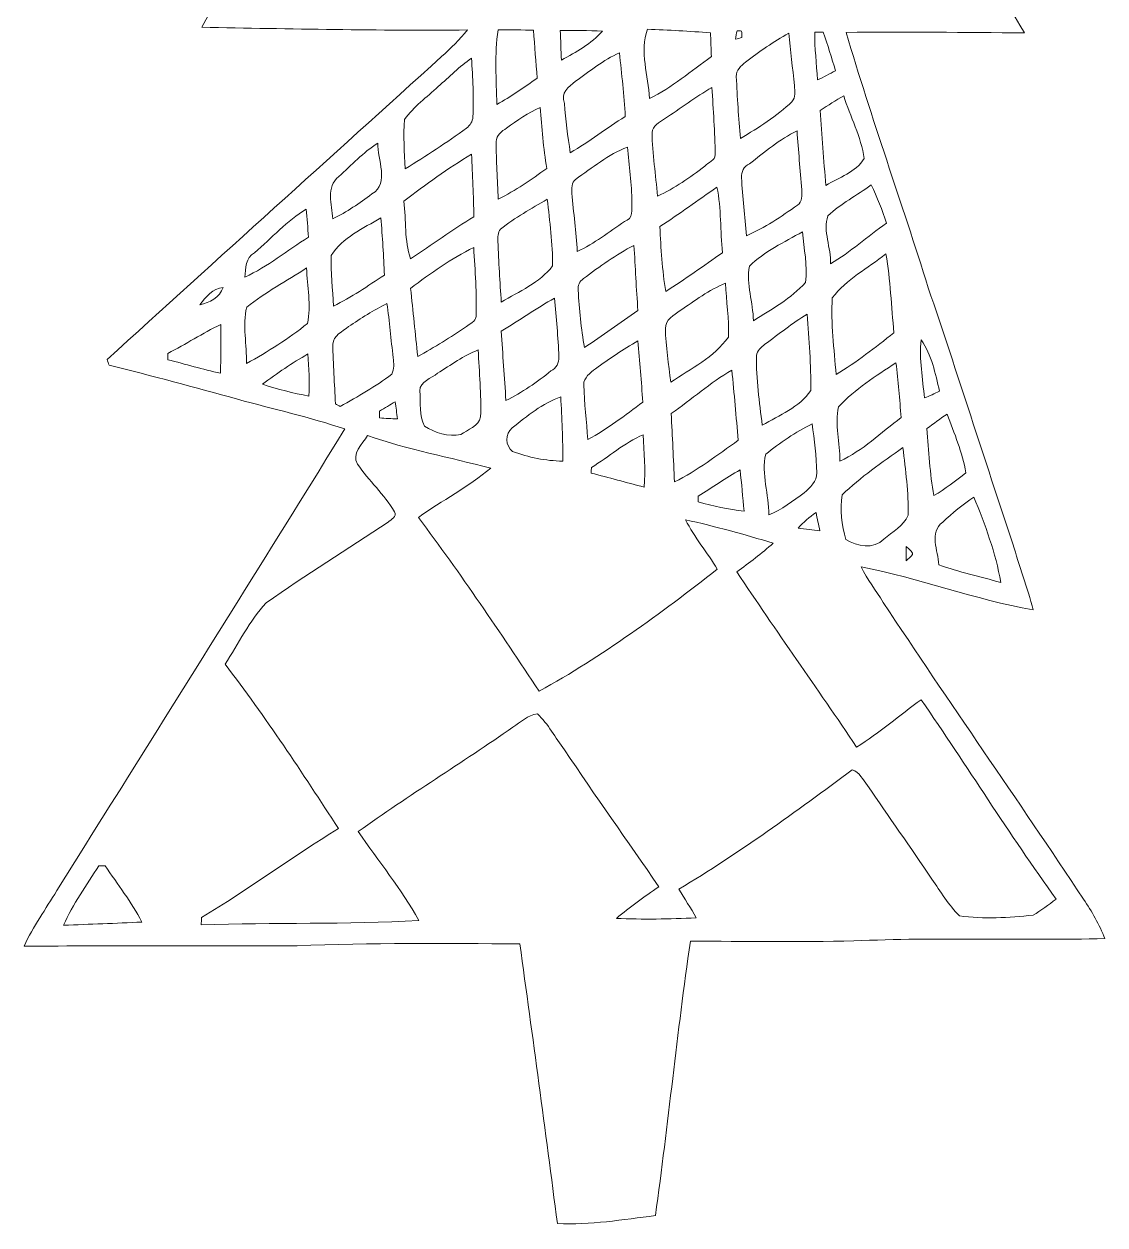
# Model space of a CAD drawing. Header units: centimetres. Extents: x -8.6 to 8.6, y -16.1 to 16.
# Drawn here: x -8.56 to 8.56, y -16.07 to 2.95 of the extents above; entities that cross this region are included whole.
import ezdxf

# ---------------------------------------------------------------- set-up
doc = ezdxf.new("R2010")
doc.units = ezdxf.units.CM
doc.header["$MEASUREMENT"] = 0
doc.layers.add('Layer 1', color=7, linetype='Continuous')

msp = doc.modelspace()

# ---------------------------------------------------------------- linework, layer by layer
at = {"layer": 'Layer 1', "color": 250, "lineweight": 9}
for points, knots in [([(0.24412, 16.04914), (0.34114, 15.98528), (0.45085, 15.91579), (0.48295, 15.79584), (0.48295, 15.79584), (0.59972, 15.40779), (0.73131, 15.02326), (0.90911, 14.65813), (0.90911, 14.65813), (1.45803, 14.64896), (1.99108, 14.81794), (2.53753, 14.825), (2.53753, 14.825), (2.5139, 14.77243), (2.46698, 14.66766), (2.44334, 14.61509), (2.44334, 14.61509), (2.06904, 14.36145), (1.62137, 14.18647), (1.35184, 13.80582), (1.35184, 13.80582), (1.34338, 13.64742), (1.42522, 13.50914), (1.48061, 13.36697), (1.48061, 13.36697), (1.62525, 13.05017), (1.74166, 12.72103), (1.83656, 12.38589), (1.83656, 12.38589), (1.78329, 12.34038), (1.73002, 12.29452), (1.67711, 12.24901), (1.67711, 12.24901), (1.42981, 12.47338), (1.24566, 12.78347), (0.93486, 12.92811), (0.93486, 12.92811), (0.96167, 12.86179), (0.98884, 12.79476), (1.02588, 12.73302), (1.02588, 12.73302), (2.28741, 10.72818), (3.56059, 8.73076), (4.83164, 6.73192), (4.83164, 6.73192), (5.65044, 5.42381), (6.49817, 4.13266), (7.28416, 2.80445), (7.28416, 2.80445), (6.34259, 2.8122), (5.40103, 2.82385), (4.45946, 2.8115), (4.45946, 2.8115), (4.86198, 1.45436), (5.33753, 0.1198), (5.76121, -1.23064), (5.76121, -1.23064), (6.22159, -2.57789), (6.64598, -3.93679), (7.10177, -5.28546), (7.10177, -5.28546), (7.20125, -5.63542), (7.33531, -5.97585), (7.42068, -6.33039), (7.42068, -6.33039), (6.49923, -6.16388), (5.61693, -5.83192), (4.70006, -5.64635), (4.70006, -5.64635), (4.79213, -5.8485), (4.93219, -6.02277), (5.04896, -6.21115), (5.04896, -6.21115), (6.08859, -7.78771), (7.17444, -9.33323), (8.21796, -10.90733), (8.21796, -10.90733), (8.35484, -11.10312), (8.46737, -11.31408), (8.5598, -11.53457), (8.5598, -11.53457), (7.23477, -11.5642), (5.90832, -11.51023), (4.58399, -11.5702), (4.58399, -11.5702), (3.72075, -11.58854), (2.85715, -11.57373), (1.99355, -11.5769), (1.99355, -11.5769), (1.78364, -13.02047), (1.64148, -14.47356), (1.43969, -15.91817), (1.43969, -15.91817), (0.92498, -15.98521), (0.40781, -16.06741), (-0.11289, -16.04554), (-0.11289, -16.04554), (-0.30198, -14.5674), (-0.50412, -13.09102), (-0.70802, -11.615), (-0.70802, -11.615), (-1.88419, -11.61359), (-3.06035, -11.59807), (-4.2358, -11.64605), (-4.2358, -11.64605), (-5.6769, -11.64993), (-7.1187, -11.64852), (-8.5598, -11.65204), (-8.5598, -11.65204), (-8.41304, -11.34442), (-8.21655, -11.06361), (-8.0391, -10.77363), (-8.0391, -10.77363), (-6.51827, -8.33839), (-4.98404, -5.91129), (-3.47909, -3.46619), (-3.47909, -3.46619), (-4.03578, -3.27639), (-4.61222, -3.15469), (-5.17701, -2.99311), (-5.17701, -2.99311), (-5.85435, -2.8079), (-6.53239, -2.62446), (-7.2136, -2.45442), (-7.2136, -2.45442), (-7.22136, -2.4329), (-7.23688, -2.38986), (-7.24464, -2.36834), (-7.24464, -2.36834), (-5.48393, -0.7625), (-3.71122, 0.82959), (-1.94592, 2.43015), (-1.94592, 2.43015), (-1.80022, 2.56138), (-1.66229, 2.70143), (-1.53564, 2.85101), (-1.53564, 2.85101), (-2.93864, 2.83761), (-4.34093, 2.86865), (-5.74357, 2.89264), (-5.74357, 2.89264), (-5.39926, 3.53964), (-4.97064, 4.13901), (-4.60269, 4.7733), (-4.60269, 4.7733), (-3.13972, 7.10834), (-1.67675, 9.44372), (-0.22119, 11.78335), (-0.22119, 11.78335), (-0.07655, 12.02465), (0.11606, 12.23984), (0.21696, 12.50548), (0.21696, 12.50548), (-0.04233, 12.3485), (-0.21449, 12.08321), (-0.48648, 11.94033), (-0.48648, 11.94033), (-0.53693, 11.99113), (-0.58667, 12.04193), (-0.63571, 12.09344), (-0.63571, 12.09344), (-0.42474, 12.57181), (-0.27517, 13.0731), (-0.1337, 13.57511), (-0.1337, 13.57511), (-0.65581, 13.89472), (-1.25483, 14.03125), (-1.84115, 14.17765), (-1.84115, 14.17765), (-1.79211, 14.26408), (-1.75084, 14.38649), (-1.63266, 14.39249), (-1.63266, 14.39249), (-1.07844, 14.4828), (-0.51682, 14.51843), (0.04022, 14.59005), (0.04022, 14.59005), (0.12771, 15.07335), (0.12136, 15.57289), (0.24412, 16.04914), (0.24412, 16.04914), (0.24412, 16.04914), (0.24412, 16.04914), (0.24412, 16.04914)], [0, 0, 0, 0, 0.0212766, 0.0212766, 0.0212766, 0.0212766, 0.04255319, 0.04255319, 0.04255319, 0.04255319, 0.06382979, 0.06382979, 0.06382979, 0.06382979, 0.08510638, 0.08510638, 0.08510638, 0.08510638, 0.10638298, 0.10638298, 0.10638298, 0.10638298, 0.12765957, 0.12765957, 0.12765957, 0.12765957, 0.14893617, 0.14893617, 0.14893617, 0.14893617, 0.17021277, 0.17021277, 0.17021277, 0.17021277, 0.19148936, 0.19148936, 0.19148936, 0.19148936, 0.21276596, 0.21276596, 0.21276596, 0.21276596, 0.23404255, 0.23404255, 0.23404255, 0.23404255, 0.25531915, 0.25531915, 0.25531915, 0.25531915, 0.27659574, 0.27659574, 0.27659574, 0.27659574, 0.29787234, 0.29787234, 0.29787234, 0.29787234, 0.31914894, 0.31914894, 0.31914894, 0.31914894, 0.34042553, 0.34042553, 0.34042553, 0.34042553, 0.36170213, 0.36170213, 0.36170213, 0.36170213, 0.38297872, 0.38297872, 0.38297872, 0.38297872, 0.40425532, 0.40425532, 0.40425532, 0.40425532, 0.42553191, 0.42553191, 0.42553191, 0.42553191, 0.44680851, 0.44680851, 0.44680851, 0.44680851, 0.46808511, 0.46808511, 0.46808511, 0.46808511, 0.4893617, 0.4893617, 0.4893617, 0.4893617, 0.5106383, 0.5106383, 0.5106383, 0.5106383, 0.53191489, 0.53191489, 0.53191489, 0.53191489, 0.55319149, 0.55319149, 0.55319149, 0.55319149, 0.57446809, 0.57446809, 0.57446809, 0.57446809, 0.59574468, 0.59574468, 0.59574468, 0.59574468, 0.61702128, 0.61702128, 0.61702128, 0.61702128, 0.63829787, 0.63829787, 0.63829787, 0.63829787, 0.65957447, 0.65957447, 0.65957447, 0.65957447, 0.68085106, 0.68085106, 0.68085106, 0.68085106, 0.70212766, 0.70212766, 0.70212766, 0.70212766, 0.72340426, 0.72340426, 0.72340426, 0.72340426, 0.74468085, 0.74468085, 0.74468085, 0.74468085, 0.76595745, 0.76595745, 0.76595745, 0.76595745, 0.78723404, 0.78723404, 0.78723404, 0.78723404, 0.80851064, 0.80851064, 0.80851064, 0.80851064, 0.82978723, 0.82978723, 0.82978723, 0.82978723, 0.85106383, 0.85106383, 0.85106383, 0.85106383, 0.87234043, 0.87234043, 0.87234043, 0.87234043, 0.89361702, 0.89361702, 0.89361702, 0.89361702, 0.91489362, 0.91489362, 0.91489362, 0.91489362, 0.93617021, 0.93617021, 0.93617021, 0.93617021, 0.95744681, 0.95744681, 0.95744681, 0.95744681, 1, 1, 1, 1]), ([(-1.05163, 2.85419), (-1.11301, 2.46401), (-1.07632, 2.06572), (-1.0728, 1.67308), (-1.0728, 1.67308), (-0.84631, 1.78914), (-0.64417, 1.94613), (-0.4318, 2.08583), (-0.4318, 2.08583), (-0.45473, 2.33983), (-0.47025, 2.59453), (-0.49107, 2.84853), (-0.49107, 2.84853), (-0.63112, 2.84995), (-0.91158, 2.85278), (-1.05163, 2.85419), (-1.05163, 2.85419), (-1.05163, 2.85419), (-1.05163, 2.85419), (-1.05163, 2.85419)], [0, 0, 0, 0, 0.16666667, 0.16666667, 0.16666667, 0.16666667, 0.33333333, 0.33333333, 0.33333333, 0.33333333, 0.5, 0.5, 0.5, 0.5, 0.66666667, 0.66666667, 0.66666667, 0.66666667, 1, 1, 1, 1]), ([(1.31269, 2.86266), (1.18921, 2.50846), (1.32503, 2.12569), (1.34585, 1.76515), (1.34585, 1.76515), (1.70039, 1.94084), (2.00554, 2.20083), (2.32657, 2.42908), (2.32657, 2.42908), (2.32304, 2.52292), (2.31563, 2.71026), (2.31211, 2.80374), (2.31211, 2.80374), (1.97944, 2.83338), (1.64606, 2.85031), (1.31269, 2.86266), (1.31269, 2.86266), (1.31269, 2.86266), (1.31269, 2.86266), (1.31269, 2.86266)], [0, 0, 0, 0, 0.16666667, 0.16666667, 0.16666667, 0.16666667, 0.33333333, 0.33333333, 0.33333333, 0.33333333, 0.5, 0.5, 0.5, 0.5, 0.66666667, 0.66666667, 0.66666667, 0.66666667, 1, 1, 1, 1]), ([(-0.06632, 2.84148), (-0.06174, 2.68556), (-0.05609, 2.52999), (-0.04762, 2.3737), (-0.04762, 2.3737), (0.1838, 2.50034), (0.42439, 2.63229), (0.59937, 2.83443), (0.59937, 2.83443), (0.37747, 2.84219), (0.15522, 2.84324), (-0.06632, 2.84148), (-0.06632, 2.84148), (-0.06632, 2.84148), (-0.06632, 2.84148), (-0.06632, 2.84148)], [0, 0, 0, 0, 0.2, 0.2, 0.2, 0.2, 0.4, 0.4, 0.4, 0.4, 0.6, 0.6, 0.6, 0.6, 1, 1, 1, 1]), ([(2.73191, 2.83726), (2.7245, 2.79386), (2.7171, 2.75012), (2.71039, 2.70638), (2.71039, 2.70638), (2.73509, 2.71237), (2.78377, 2.724), (2.80811, 2.72966), (2.80811, 2.72966), (2.80705, 2.76494), (2.80635, 2.79951), (2.80564, 2.83408), (2.80564, 2.83408), (2.7873, 2.83479), (2.75026, 2.83655), (2.73191, 2.83726), (2.73191, 2.83726), (2.73191, 2.83726), (2.73191, 2.83726), (2.73191, 2.83726)], [0, 0, 0, 0, 0.16666667, 0.16666667, 0.16666667, 0.16666667, 0.33333333, 0.33333333, 0.33333333, 0.33333333, 0.5, 0.5, 0.5, 0.5, 0.66666667, 0.66666667, 0.66666667, 0.66666667, 1, 1, 1, 1]), ([(2.86808, 2.34195), (2.79788, 2.28444), (2.7118, 2.21318), (2.72133, 2.11193), (2.72133, 2.11193), (2.73473, 1.78526), (2.75661, 1.4593), (2.78695, 1.13368), (2.78695, 1.13368), (3.07411, 1.30443), (3.35844, 1.48611), (3.60292, 1.71541), (3.60292, 1.71541), (3.66536, 1.78491), (3.64878, 1.88475), (3.64243, 1.96976), (3.64243, 1.96976), (3.60998, 2.24634), (3.58458, 2.52363), (3.55071, 2.79986), (3.55071, 2.79986), (3.31258, 2.66369), (3.08469, 2.50952), (2.86808, 2.34195), (2.86808, 2.34195), (2.86808, 2.34195), (2.86808, 2.34195), (2.86808, 2.34195)], [0, 0, 0, 0, 0.125, 0.125, 0.125, 0.125, 0.25, 0.25, 0.25, 0.25, 0.375, 0.375, 0.375, 0.375, 0.5, 0.5, 0.5, 0.5, 0.625, 0.625, 0.625, 0.625, 0.75, 0.75, 0.75, 0.75, 1, 1, 1, 1]), ([(3.9624, 2.81503), (3.96134, 2.56384), (3.98956, 2.31372), (4.0072, 2.0629), (4.0072, 2.0629), (4.10492, 2.10453), (4.19841, 2.15462), (4.29189, 2.20507), (4.29189, 2.20507), (4.23298, 2.4111), (4.16595, 2.61394), (4.09575, 2.81574), (4.09575, 2.81574), (4.06224, 2.81538), (3.99556, 2.81503), (3.9624, 2.81503), (3.9624, 2.81503), (3.9624, 2.81503), (3.9624, 2.81503), (3.9624, 2.81503)], [0, 0, 0, 0, 0.16666667, 0.16666667, 0.16666667, 0.16666667, 0.33333333, 0.33333333, 0.33333333, 0.33333333, 0.5, 0.5, 0.5, 0.5, 0.66666667, 0.66666667, 0.66666667, 0.66666667, 1, 1, 1, 1]), ([(0.17216, 2.03926), (0.07267, 1.95248), (-0.07444, 1.85264), (0.00247, 1.68931), (0.00247, 1.68931), (0.01235, 1.42684), (0.05186, 1.16649), (0.09208, 0.90685), (0.09208, 0.90685), (0.39158, 1.08288), (0.6671, 1.29631), (0.96132, 1.48046), (0.96132, 1.48046), (0.94862, 1.81772), (0.90311, 2.15286), (0.8703, 2.48835), (0.8703, 2.48835), (0.61666, 2.3744), (0.39758, 2.19872), (0.17216, 2.03926), (0.17216, 2.03926), (0.17216, 2.03926), (0.17216, 2.03926), (0.17216, 2.03926)], [0, 0, 0, 0, 0.14285714, 0.14285714, 0.14285714, 0.14285714, 0.28571429, 0.28571429, 0.28571429, 0.28571429, 0.42857143, 0.42857143, 0.42857143, 0.42857143, 0.57142857, 0.57142857, 0.57142857, 0.57142857, 0.71428571, 0.71428571, 0.71428571, 0.71428571, 1, 1, 1, 1]), ([(-1.9999, 1.95495), (-2.18087, 1.78456), (-2.38936, 1.63851), (-2.534, 1.43354), (-2.534, 1.43354), (-2.55552, 1.17425), (-2.53541, 0.91355), (-2.52271, 0.6539), (-2.52271, 0.6539), (-2.18899, 0.85252), (-1.86655, 1.07018), (-1.55222, 1.29808), (-1.55222, 1.29808), (-1.49507, 1.33829), (-1.45309, 1.40285), (-1.45133, 1.47411), (-1.45133, 1.47411), (-1.43475, 1.78385), (-1.45274, 2.09359), (-1.47249, 2.40228), (-1.47249, 2.40228), (-1.66723, 2.27703), (-1.82527, 2.10523), (-1.9999, 1.95495), (-1.9999, 1.95495), (-1.9999, 1.95495), (-1.9999, 1.95495), (-1.9999, 1.95495)], [0, 0, 0, 0, 0.125, 0.125, 0.125, 0.125, 0.25, 0.25, 0.25, 0.25, 0.375, 0.375, 0.375, 0.375, 0.5, 0.5, 0.5, 0.5, 0.625, 0.625, 0.625, 0.625, 0.75, 0.75, 0.75, 0.75, 1, 1, 1, 1]), ([(1.58186, 1.44308), (1.50883, 1.38839), (1.38924, 1.33371), (1.38642, 1.2254), (1.38642, 1.2254), (1.391, 0.88885), (1.44639, 0.55583), (1.4732, 0.22069), (1.4732, 0.22069), (1.74343, 0.34275), (1.98649, 0.51879), (2.22426, 0.69412), (2.22426, 0.69412), (2.26624, 0.7555), (2.38795, 0.78443), (2.38654, 0.87686), (2.38654, 0.87686), (2.38513, 1.23211), (2.35409, 1.587), (2.33539, 1.94154), (2.33539, 1.94154), (2.07574, 1.78879), (1.83515, 1.60536), (1.58186, 1.44308), (1.58186, 1.44308), (1.58186, 1.44308), (1.58186, 1.44308), (1.58186, 1.44308)], [0, 0, 0, 0, 0.125, 0.125, 0.125, 0.125, 0.25, 0.25, 0.25, 0.25, 0.375, 0.375, 0.375, 0.375, 0.5, 0.5, 0.5, 0.5, 0.625, 0.625, 0.625, 0.625, 0.75, 0.75, 0.75, 0.75, 1, 1, 1, 1]), ([(4.05165, 1.57853), (4.07882, 1.18236), (4.10492, 0.7862), (4.13914, 0.39003), (4.13914, 0.39003), (4.3494, 0.51244), (4.61398, 0.6024), (4.74627, 0.81512), (4.74627, 0.81512), (4.69724, 1.15979), (4.52508, 1.47836), (4.42136, 1.81066), (4.42136, 1.81066), (4.29542, 1.73764), (4.17407, 1.65685), (4.05165, 1.57853), (4.05165, 1.57853), (4.05165, 1.57853), (4.05165, 1.57853), (4.05165, 1.57853)], [0, 0, 0, 0, 0.16666667, 0.16666667, 0.16666667, 0.16666667, 0.33333333, 0.33333333, 0.33333333, 0.33333333, 0.5, 0.5, 0.5, 0.5, 0.66666667, 0.66666667, 0.66666667, 0.66666667, 1, 1, 1, 1]), ([(-0.91863, 1.29596), (-0.99236, 1.24939), (-1.08056, 1.18131), (-1.08056, 1.08394), (-1.08056, 1.08394), (-1.0862, 0.78055), (-1.0601, 0.47787), (-1.0481, 0.17448), (-1.0481, 0.17448), (-0.77505, 0.30642), (-0.52705, 0.48387), (-0.28081, 0.6592), (-0.28081, 0.6592), (-0.33196, 0.97952), (-0.3616, 1.30266), (-0.38382, 1.62581), (-0.38382, 1.62581), (-0.57573, 1.54043), (-0.74859, 1.41837), (-0.91863, 1.29596), (-0.91863, 1.29596), (-0.91863, 1.29596), (-0.91863, 1.29596), (-0.91863, 1.29596)], [0, 0, 0, 0, 0.14285714, 0.14285714, 0.14285714, 0.14285714, 0.28571429, 0.28571429, 0.28571429, 0.28571429, 0.42857143, 0.42857143, 0.42857143, 0.42857143, 0.57142857, 0.57142857, 0.57142857, 0.57142857, 0.71428571, 0.71428571, 0.71428571, 0.71428571, 1, 1, 1, 1]), ([(2.92841, 0.7294), (2.83845, 0.69377), (2.79823, 0.60063), (2.80423, 0.51244), (2.80423, 0.51244), (2.81799, 0.20517), (2.85679, -0.10104), (2.88255, -0.40796), (2.88255, -0.40796), (3.17006, -0.2806), (3.43288, -0.10245), (3.69006, 0.07676), (3.69006, 0.07676), (3.76449, 0.13426), (3.76449, 0.23692), (3.75885, 0.32194), (3.75885, 0.32194), (3.73274, 0.63309), (3.70381, 0.94424), (3.683, 1.25574), (3.683, 1.25574), (3.40783, 1.11745), (3.16794, 0.9206), (2.92841, 0.7294), (2.92841, 0.7294), (2.92841, 0.7294), (2.92841, 0.7294), (2.92841, 0.7294)], [0, 0, 0, 0, 0.125, 0.125, 0.125, 0.125, 0.25, 0.25, 0.25, 0.25, 0.375, 0.375, 0.375, 0.375, 0.5, 0.5, 0.5, 0.5, 0.625, 0.625, 0.625, 0.625, 0.75, 0.75, 0.75, 0.75, 1, 1, 1, 1]), ([(-3.57293, 0.52867), (-3.78495, 0.3671), (-3.68265, 0.08628), (-3.67101, -0.13773), (-3.67101, -0.13773), (-3.4477, -0.03472), (-3.24732, 0.11063), (-3.04871, 0.25421), (-3.04871, 0.25421), (-2.7626, 0.43201), (-2.96827, 0.7989), (-2.95875, 1.05925), (-2.95875, 1.05925), (-3.18664, 0.91143), (-3.37679, 0.71423), (-3.57293, 0.52867), (-3.57293, 0.52867), (-3.57293, 0.52867), (-3.57293, 0.52867), (-3.57293, 0.52867)], [0, 0, 0, 0, 0.16666667, 0.16666667, 0.16666667, 0.16666667, 0.33333333, 0.33333333, 0.33333333, 0.33333333, 0.5, 0.5, 0.5, 0.5, 0.66666667, 0.66666667, 0.66666667, 0.66666667, 1, 1, 1, 1]), ([(0.17357, 0.48598), (0.10548, 0.43448), (0.1143, 0.33993), (0.11783, 0.26444), (0.11783, 0.26444), (0.1457, -0.04213), (0.17886, -0.34834), (0.20285, -0.65525), (0.20285, -0.65525), (0.47131, -0.53178), (0.70732, -0.34869), (0.94827, -0.18006), (0.94827, -0.18006), (1.09326, -0.14514), (1.06116, 0.01785), (1.06856, 0.11839), (1.06856, 0.11839), (1.06327, 0.4126), (1.02588, 0.70506), (0.99589, 0.99716), (0.99589, 0.99716), (0.69356, 0.87933), (0.4378, 0.66872), (0.17357, 0.48598), (0.17357, 0.48598), (0.17357, 0.48598), (0.17357, 0.48598), (0.17357, 0.48598)], [0, 0, 0, 0, 0.125, 0.125, 0.125, 0.125, 0.25, 0.25, 0.25, 0.25, 0.375, 0.375, 0.375, 0.375, 0.5, 0.5, 0.5, 0.5, 0.625, 0.625, 0.625, 0.625, 0.75, 0.75, 0.75, 0.75, 1, 1, 1, 1]), ([(-2.54459, 0.13814), (-2.50261, -0.16384), (-2.54071, -0.48028), (-2.43664, -0.77061), (-2.43664, -0.77061), (-2.10361, -0.54836), (-1.778, -0.31553), (-1.43686, -0.10598), (-1.43686, -0.10598), (-1.43898, 0.22422), (-1.45591, 0.55477), (-1.47249, 0.88392), (-1.47249, 0.88392), (-1.84573, 0.6599), (-2.20204, 0.40625), (-2.54459, 0.13814), (-2.54459, 0.13814), (-2.54459, 0.13814), (-2.54459, 0.13814), (-2.54459, 0.13814)], [0, 0, 0, 0, 0.16666667, 0.16666667, 0.16666667, 0.16666667, 0.33333333, 0.33333333, 0.33333333, 0.33333333, 0.5, 0.5, 0.5, 0.5, 0.66666667, 0.66666667, 0.66666667, 0.66666667, 1, 1, 1, 1]), ([(4.17301, -0.09081), (4.08693, -0.33282), (4.22487, -0.60128), (4.21393, -0.84964), (4.21393, -0.84964), (4.52861, -0.66619), (4.79848, -0.41607), (5.09729, -0.20864), (5.09729, -0.20864), (5.03802, 0.00091), (4.95053, 0.20129), (4.85775, 0.39743), (4.85775, 0.39743), (4.63056, 0.23304), (4.37833, 0.1011), (4.17301, -0.09081), (4.17301, -0.09081), (4.17301, -0.09081), (4.17301, -0.09081), (4.17301, -0.09081)], [0, 0, 0, 0, 0.16666667, 0.16666667, 0.16666667, 0.16666667, 0.33333333, 0.33333333, 0.33333333, 0.33333333, 0.5, 0.5, 0.5, 0.5, 0.66666667, 0.66666667, 0.66666667, 0.66666667, 1, 1, 1, 1]), ([(1.51165, -0.26261), (1.52471, -0.60622), (1.54834, -0.95053), (1.60232, -1.29061), (1.60232, -1.29061), (1.90747, -1.09305), (2.20451, -0.88385), (2.50225, -0.67536), (2.50225, -0.67536), (2.46521, -0.3307), (2.48532, 0.02102), (2.41335, 0.36145), (2.41335, 0.36145), (2.11279, 0.15331), (1.81681, -0.06118), (1.51165, -0.26261), (1.51165, -0.26261), (1.51165, -0.26261), (1.51165, -0.26261), (1.51165, -0.26261)], [0, 0, 0, 0, 0.16666667, 0.16666667, 0.16666667, 0.16666667, 0.33333333, 0.33333333, 0.33333333, 0.33333333, 0.5, 0.5, 0.5, 0.5, 0.66666667, 0.66666667, 0.66666667, 0.66666667, 1, 1, 1, 1]), ([(-4.9082, -0.67607), (-5.05178, -0.75403), (-5.05354, -0.92266), (-5.0606, -1.06377), (-5.0606, -1.06377), (-4.70147, -0.89338), (-4.39032, -0.63938), (-4.05412, -0.42983), (-4.05412, -0.42983), (-4.06541, -0.28131), (-4.07705, -0.1335), (-4.08975, 0.01396), (-4.08975, 0.01396), (-4.39843, -0.16736), (-4.63726, -0.44535), (-4.9082, -0.67607), (-4.9082, -0.67607), (-4.9082, -0.67607), (-4.9082, -0.67607), (-4.9082, -0.67607)], [0, 0, 0, 0, 0.16666667, 0.16666667, 0.16666667, 0.16666667, 0.33333333, 0.33333333, 0.33333333, 0.33333333, 0.5, 0.5, 0.5, 0.5, 0.66666667, 0.66666667, 0.66666667, 0.66666667, 1, 1, 1, 1]), ([(-1.01282, -0.30248), (-1.05481, -0.35822), (-1.05763, -0.43054), (-1.05551, -0.49756), (-1.05551, -0.49756), (-1.04352, -0.81859), (-1.02164, -1.13856), (-1.00083, -1.45923), (-1.00083, -1.45923), (-0.72072, -1.2839), (-0.38876, -1.15479), (-0.18909, -0.88421), (-0.18909, -0.88421), (-0.18697, -0.53108), (-0.23248, -0.18006), (-0.27305, 0.17025), (-0.27305, 0.17025), (-0.52599, 0.02314), (-0.78387, -0.11903), (-1.01282, -0.30248), (-1.01282, -0.30248), (-1.01282, -0.30248), (-1.01282, -0.30248), (-1.01282, -0.30248)], [0, 0, 0, 0, 0.14285714, 0.14285714, 0.14285714, 0.14285714, 0.28571429, 0.28571429, 0.28571429, 0.28571429, 0.42857143, 0.42857143, 0.42857143, 0.42857143, 0.57142857, 0.57142857, 0.57142857, 0.57142857, 0.71428571, 0.71428571, 0.71428571, 0.71428571, 1, 1, 1, 1]), ([(-3.69499, -0.7184), (-3.70875, -0.9851), (-3.66995, -1.25215), (-3.65866, -1.51921), (-3.65866, -1.51921), (-3.37432, -1.38374), (-3.1175, -1.19889), (-2.85115, -1.03237), (-2.85115, -1.03237), (-2.86385, -0.72863), (-2.88325, -0.4256), (-2.9083, -0.12291), (-2.9083, -0.12291), (-3.18911, -0.29013), (-3.51472, -0.43547), (-3.69499, -0.7184), (-3.69499, -0.7184), (-3.69499, -0.7184), (-3.69499, -0.7184), (-3.69499, -0.7184)], [0, 0, 0, 0, 0.16666667, 0.16666667, 0.16666667, 0.16666667, 0.33333333, 0.33333333, 0.33333333, 0.33333333, 0.5, 0.5, 0.5, 0.5, 0.66666667, 0.66666667, 0.66666667, 0.66666667, 1, 1, 1, 1]), ([(2.92735, -0.8902), (2.87655, -1.17419), (2.98697, -1.46629), (2.99191, -1.75134), (2.99191, -1.75134), (3.28013, -1.57283), (3.58775, -1.39926), (3.81706, -1.14703), (3.81706, -1.14703), (3.85621, -0.8828), (3.78954, -0.60975), (3.76873, -0.34446), (3.76873, -0.34446), (3.47839, -0.50779), (3.16406, -0.65561), (2.92735, -0.8902), (2.92735, -0.8902), (2.92735, -0.8902), (2.92735, -0.8902), (2.92735, -0.8902)], [0, 0, 0, 0, 0.16666667, 0.16666667, 0.16666667, 0.16666667, 0.33333333, 0.33333333, 0.33333333, 0.33333333, 0.5, 0.5, 0.5, 0.5, 0.66666667, 0.66666667, 0.66666667, 0.66666667, 1, 1, 1, 1]), ([(0.29916, -1.08529), (0.24024, -1.12727), (0.21026, -1.19853), (0.21625, -1.27015), (0.21625, -1.27015), (0.23107, -1.57354), (0.2667, -1.87657), (0.31468, -2.17643), (0.31468, -2.17643), (0.60537, -1.99264), (0.87912, -1.78414), (1.16346, -1.59082), (1.16346, -1.59082), (1.13665, -1.24722), (1.12183, -0.9029), (1.10031, -0.55965), (1.10031, -0.55965), (0.81562, -0.705), (0.55527, -0.8955), (0.29916, -1.08529), (0.29916, -1.08529), (0.29916, -1.08529), (0.29916, -1.08529), (0.29916, -1.08529)], [0, 0, 0, 0, 0.14285714, 0.14285714, 0.14285714, 0.14285714, 0.28571429, 0.28571429, 0.28571429, 0.28571429, 0.42857143, 0.42857143, 0.42857143, 0.42857143, 0.57142857, 0.57142857, 0.57142857, 0.57142857, 0.71428571, 0.71428571, 0.71428571, 0.71428571, 1, 1, 1, 1]), ([(-2.43875, -1.24016), (-2.39677, -1.59894), (-2.36432, -1.95877), (-2.32481, -2.3179), (-2.32481, -2.3179), (-2.05881, -2.17432), (-1.80269, -2.01274), (-1.55152, -1.84412), (-1.55152, -1.84412), (-1.50142, -1.80002), (-1.40688, -1.76827), (-1.40123, -1.68713), (-1.40123, -1.68713), (-1.38501, -1.322), (-1.41887, -0.95688), (-1.43686, -0.59281), (-1.43686, -0.59281), (-1.79493, -0.76638), (-2.12196, -1.00062), (-2.43875, -1.24016), (-2.43875, -1.24016), (-2.43875, -1.24016), (-2.43875, -1.24016), (-2.43875, -1.24016)], [0, 0, 0, 0, 0.14285714, 0.14285714, 0.14285714, 0.14285714, 0.28571429, 0.28571429, 0.28571429, 0.28571429, 0.42857143, 0.42857143, 0.42857143, 0.42857143, 0.57142857, 0.57142857, 0.57142857, 0.57142857, 0.71428571, 0.71428571, 0.71428571, 0.71428571, 1, 1, 1, 1]), ([(4.24074, -1.38903), (4.21323, -1.79367), (4.2732, -2.20042), (4.30001, -2.60435), (4.30001, -2.60435), (4.62245, -2.40785), (4.92196, -2.17679), (5.21723, -1.94254), (5.21723, -1.94254), (5.17596, -1.52662), (5.1629, -1.10716), (5.09023, -0.69547), (5.09023, -0.69547), (4.80342, -0.91913), (4.46476, -1.09658), (4.24074, -1.38903), (4.24074, -1.38903), (4.24074, -1.38903), (4.24074, -1.38903), (4.24074, -1.38903)], [0, 0, 0, 0, 0.16666667, 0.16666667, 0.16666667, 0.16666667, 0.33333333, 0.33333333, 0.33333333, 0.33333333, 0.5, 0.5, 0.5, 0.5, 0.66666667, 0.66666667, 0.66666667, 0.66666667, 1, 1, 1, 1]), ([(-5.03308, -1.53826), (-5.10187, -1.82859), (-5.0292, -2.1348), (-5.03626, -2.43008), (-5.03626, -2.43008), (-4.69935, -2.2424), (-4.37021, -2.03603), (-4.06894, -1.79473), (-4.06894, -1.79473), (-4.00932, -1.50721), (-4.07705, -1.20735), (-4.08517, -0.91702), (-4.08517, -0.91702), (-4.39949, -1.12551), (-4.73992, -1.30084), (-5.03308, -1.53826), (-5.03308, -1.53826), (-5.03308, -1.53826), (-5.03308, -1.53826), (-5.03308, -1.53826)], [0, 0, 0, 0, 0.16666667, 0.16666667, 0.16666667, 0.16666667, 0.33333333, 0.33333333, 0.33333333, 0.33333333, 0.5, 0.5, 0.5, 0.5, 0.66666667, 0.66666667, 0.66666667, 0.66666667, 1, 1, 1, 1]), ([(-5.77568, -1.4991), (-5.61657, -1.46841), (-5.46488, -1.38233), (-5.4042, -1.22429), (-5.4042, -1.22429), (-5.57212, -1.24228), (-5.67902, -1.37457), (-5.77568, -1.4991), (-5.77568, -1.4991), (-5.77568, -1.4991), (-5.77568, -1.4991), (-5.77568, -1.4991)], [0, 0, 0, 0, 0.25, 0.25, 0.25, 0.25, 0.5, 0.5, 0.5, 0.5, 1, 1, 1, 1]), ([(1.83021, -1.59188), (1.73673, -1.66243), (1.59173, -1.73581), (1.59844, -1.87516), (1.59844, -1.87516), (1.60267, -2.15985), (1.6503, -2.44243), (1.68204, -2.725), (1.68204, -2.725), (2.00272, -2.51228), (2.3689, -2.3306), (2.59574, -2.01133), (2.59574, -2.01133), (2.60668, -1.72594), (2.56505, -1.44054), (2.54811, -1.1562), (2.54811, -1.1562), (2.28918, -1.26556), (2.06304, -1.43772), (1.83021, -1.59188), (1.83021, -1.59188), (1.83021, -1.59188), (1.83021, -1.59188), (1.83021, -1.59188)], [0, 0, 0, 0, 0.14285714, 0.14285714, 0.14285714, 0.14285714, 0.28571429, 0.28571429, 0.28571429, 0.28571429, 0.42857143, 0.42857143, 0.42857143, 0.42857143, 0.57142857, 0.57142857, 0.57142857, 0.57142857, 0.71428571, 0.71428571, 0.71428571, 0.71428571, 1, 1, 1, 1]), ([(-3.42124, -1.84553), (-3.51226, -1.92384), (-3.66324, -1.98346), (-3.66748, -2.12281), (-3.66748, -2.12281), (-3.66783, -2.43749), (-3.63961, -2.75111), (-3.62761, -3.06614), (-3.62761, -3.06614), (-3.60892, -3.07707), (-3.57117, -3.09965), (-3.55247, -3.11094), (-3.55247, -3.11094), (-3.27413, -2.95043), (-2.99191, -2.79379), (-2.73614, -2.59835), (-2.73614, -2.59835), (-2.69205, -2.51827), (-2.7051, -2.42408), (-2.71321, -2.3373), (-2.71321, -2.3373), (-2.74779, -2.0512), (-2.77072, -1.76333), (-2.81234, -1.47864), (-2.81234, -1.47864), (-3.02507, -1.58341), (-3.22333, -1.7157), (-3.42124, -1.84553), (-3.42124, -1.84553), (-3.42124, -1.84553), (-3.42124, -1.84553), (-3.42124, -1.84553)], [0, 0, 0, 0, 0.11111111, 0.11111111, 0.11111111, 0.11111111, 0.22222222, 0.22222222, 0.22222222, 0.22222222, 0.33333333, 0.33333333, 0.33333333, 0.33333333, 0.44444444, 0.44444444, 0.44444444, 0.44444444, 0.55555556, 0.55555556, 0.55555556, 0.55555556, 0.66666667, 0.66666667, 0.66666667, 0.66666667, 0.77777778, 0.77777778, 0.77777778, 0.77777778, 1, 1, 1, 1]), ([(-1.00295, -1.91749), (-0.97755, -2.28403), (-0.95109, -2.64986), (-0.92816, -3.0171), (-0.92816, -3.0171), (-0.67486, -2.88587), (-0.43392, -2.72782), (-0.21414, -2.54579), (-0.21414, -2.54579), (-0.127, -2.50628), (-0.08396, -2.41526), (-0.08925, -2.32566), (-0.08925, -2.32566), (-0.10019, -2.01415), (-0.12982, -1.70406), (-0.15734, -1.39397), (-0.15734, -1.39397), (-0.44803, -1.55343), (-0.71684, -1.74992), (-1.00295, -1.91749), (-1.00295, -1.91749), (-1.00295, -1.91749), (-1.00295, -1.91749), (-1.00295, -1.91749)], [0, 0, 0, 0, 0.14285714, 0.14285714, 0.14285714, 0.14285714, 0.28571429, 0.28571429, 0.28571429, 0.28571429, 0.42857143, 0.42857143, 0.42857143, 0.42857143, 0.57142857, 0.57142857, 0.57142857, 0.57142857, 0.71428571, 0.71428571, 0.71428571, 0.71428571, 1, 1, 1, 1]), ([(3.17465, -2.12563), (3.1175, -2.17255), (3.04941, -2.22547), (3.04059, -2.30449), (3.04059, -2.30449), (3.03213, -2.6742), (3.08857, -3.04109), (3.13196, -3.40727), (3.13196, -3.40727), (3.39901, -3.24711), (3.72075, -3.12399), (3.89996, -2.858), (3.89996, -2.858), (3.90349, -2.45407), (3.87562, -2.05049), (3.84281, -1.64832), (3.84281, -1.64832), (3.61068, -1.79332), (3.39266, -1.96018), (3.17465, -2.12563), (3.17465, -2.12563), (3.17465, -2.12563), (3.17465, -2.12563), (3.17465, -2.12563)], [0, 0, 0, 0, 0.14285714, 0.14285714, 0.14285714, 0.14285714, 0.28571429, 0.28571429, 0.28571429, 0.28571429, 0.42857143, 0.42857143, 0.42857143, 0.42857143, 0.57142857, 0.57142857, 0.57142857, 0.57142857, 0.71428571, 0.71428571, 0.71428571, 0.71428571, 1, 1, 1, 1]), ([(-6.28015, -2.26921), (-6.28015, -2.29426), (-6.28015, -2.344), (-6.28015, -2.36905), (-6.28015, -2.36905), (-6.00322, -2.44102), (-5.72841, -2.5218), (-5.44901, -2.58389), (-5.44901, -2.58389), (-5.44266, -2.32636), (-5.4416, -2.06954), (-5.44407, -1.81272), (-5.44407, -1.81272), (-5.73264, -1.94677), (-5.99652, -2.12599), (-6.28015, -2.26921), (-6.28015, -2.26921), (-6.28015, -2.26921), (-6.28015, -2.26921), (-6.28015, -2.26921)], [0, 0, 0, 0, 0.16666667, 0.16666667, 0.16666667, 0.16666667, 0.33333333, 0.33333333, 0.33333333, 0.33333333, 0.5, 0.5, 0.5, 0.5, 0.66666667, 0.66666667, 0.66666667, 0.66666667, 1, 1, 1, 1]), ([(0.48966, -2.51192), (0.40958, -2.57754), (0.30198, -2.65374), (0.30374, -2.76875), (0.30374, -2.76875), (0.31503, -3.05767), (0.35031, -3.34519), (0.3683, -3.63376), (0.3683, -3.63376), (0.6798, -3.47042), (0.95603, -3.24852), (1.23931, -3.04109), (1.23931, -3.04109), (1.2185, -2.71724), (1.19451, -2.39374), (1.16064, -2.07166), (1.16064, -2.07166), (0.92922, -2.20571), (0.70803, -2.35776), (0.48966, -2.51192), (0.48966, -2.51192), (0.48966, -2.51192), (0.48966, -2.51192), (0.48966, -2.51192)], [0, 0, 0, 0, 0.14285714, 0.14285714, 0.14285714, 0.14285714, 0.28571429, 0.28571429, 0.28571429, 0.28571429, 0.42857143, 0.42857143, 0.42857143, 0.42857143, 0.57142857, 0.57142857, 0.57142857, 0.57142857, 0.71428571, 0.71428571, 0.71428571, 0.71428571, 1, 1, 1, 1]), ([(5.64797, -2.05684), (5.61481, -2.36376), (5.67302, -2.66997), (5.70018, -2.97477), (5.70018, -2.97477), (5.78097, -2.94196), (5.86035, -2.90527), (5.93901, -2.86717), (5.93901, -2.86717), (5.87163, -2.58883), (5.81801, -2.29461), (5.64797, -2.05684), (5.64797, -2.05684), (5.64797, -2.05684), (5.64797, -2.05684), (5.64797, -2.05684)], [0, 0, 0, 0, 0.2, 0.2, 0.2, 0.2, 0.4, 0.4, 0.4, 0.4, 0.6, 0.6, 0.6, 0.6, 1, 1, 1, 1]), ([(-4.78367, -2.75499), (-4.54413, -2.84036), (-4.29542, -2.89539), (-4.04671, -2.94725), (-4.04671, -2.94725), (-4.03578, -2.7243), (-4.04918, -2.50099), (-4.06329, -2.27874), (-4.06329, -2.27874), (-4.31447, -2.4195), (-4.55013, -2.58671), (-4.78367, -2.75499), (-4.78367, -2.75499), (-4.78367, -2.75499), (-4.78367, -2.75499), (-4.78367, -2.75499)], [0, 0, 0, 0, 0.2, 0.2, 0.2, 0.2, 0.4, 0.4, 0.4, 0.4, 0.6, 0.6, 0.6, 0.6, 1, 1, 1, 1]), ([(-2.01154, -2.58354), (-2.10467, -2.66679), (-2.29164, -2.71054), (-2.29235, -2.86259), (-2.29235, -2.86259), (-2.27365, -3.04462), (-2.30893, -3.25946), (-2.2165, -3.42244), (-2.2165, -3.42244), (-2.0514, -3.52651), (-1.83938, -3.59072), (-1.64112, -3.55509), (-1.64112, -3.55509), (-1.53423, -3.47395), (-1.35714, -3.42385), (-1.32856, -3.27392), (-1.32856, -3.27392), (-1.31657, -2.92044), (-1.34867, -2.56731), (-1.36666, -2.21489), (-1.36666, -2.21489), (-1.59985, -2.30273), (-1.79987, -2.45548), (-2.01154, -2.58354), (-2.01154, -2.58354), (-2.01154, -2.58354), (-2.01154, -2.58354), (-2.01154, -2.58354)], [0, 0, 0, 0, 0.125, 0.125, 0.125, 0.125, 0.25, 0.25, 0.25, 0.25, 0.375, 0.375, 0.375, 0.375, 0.5, 0.5, 0.5, 0.5, 0.625, 0.625, 0.625, 0.625, 0.75, 0.75, 0.75, 0.75, 1, 1, 1, 1]), ([(4.34023, -3.11341), (4.27743, -3.39352), (4.36598, -3.6895), (4.36139, -3.97419), (4.36139, -3.97419), (4.7244, -3.80944), (5.01403, -3.52157), (5.33118, -3.28557), (5.33118, -3.28557), (5.30895, -2.99558), (5.28391, -2.7056), (5.24898, -2.41738), (5.24898, -2.41738), (4.93007, -2.62552), (4.6034, -2.83683), (4.34023, -3.11341), (4.34023, -3.11341), (4.34023, -3.11341), (4.34023, -3.11341), (4.34023, -3.11341)], [0, 0, 0, 0, 0.16666667, 0.16666667, 0.16666667, 0.16666667, 0.33333333, 0.33333333, 0.33333333, 0.33333333, 0.5, 0.5, 0.5, 0.5, 0.66666667, 0.66666667, 0.66666667, 0.66666667, 1, 1, 1, 1]), ([(1.69016, -3.22207), (1.70745, -3.58296), (1.72685, -3.94313), (1.74096, -4.30438), (1.74096, -4.30438), (2.10256, -4.12553), (2.42394, -3.87612), (2.75237, -3.64434), (2.75237, -3.64434), (2.71639, -3.27498), (2.68958, -2.90492), (2.65007, -2.53627), (2.65007, -2.53627), (2.30858, -2.73276), (2.0126, -2.9977), (1.69016, -3.22207), (1.69016, -3.22207), (1.69016, -3.22207), (1.69016, -3.22207), (1.69016, -3.22207)], [0, 0, 0, 0, 0.16666667, 0.16666667, 0.16666667, 0.16666667, 0.33333333, 0.33333333, 0.33333333, 0.33333333, 0.5, 0.5, 0.5, 0.5, 0.66666667, 0.66666667, 0.66666667, 0.66666667, 1, 1, 1, 1]), ([(-2.68005, -3.0358), (-2.76366, -3.08378), (-2.84692, -3.13281), (-2.92982, -3.18185), (-2.92982, -3.18185), (-2.92982, -3.20901), (-2.92982, -3.26334), (-2.92982, -3.2905), (-2.92982, -3.2905), (-2.83527, -3.29685), (-2.74038, -3.30356), (-2.64513, -3.30532), (-2.64513, -3.30532), (-2.65712, -3.21466), (-2.66876, -3.12505), (-2.68005, -3.0358), (-2.68005, -3.0358), (-2.68005, -3.0358), (-2.68005, -3.0358), (-2.68005, -3.0358)], [0, 0, 0, 0, 0.16666667, 0.16666667, 0.16666667, 0.16666667, 0.33333333, 0.33333333, 0.33333333, 0.33333333, 0.5, 0.5, 0.5, 0.5, 0.66666667, 0.66666667, 0.66666667, 0.66666667, 1, 1, 1, 1]), ([(-0.82903, -3.44961), (-0.94403, -3.53992), (-0.93839, -3.73642), (-0.82091, -3.82073), (-0.82091, -3.82073), (-0.56903, -3.91774), (-0.29916, -3.96924), (-0.02893, -3.9756), (-0.02893, -3.9756), (-0.02258, -3.63517), (-0.04022, -3.29439), (-0.05927, -2.95501), (-0.05927, -2.95501), (-0.34819, -3.06085), (-0.5909, -3.26017), (-0.82903, -3.44961), (-0.82903, -3.44961), (-0.82903, -3.44961), (-0.82903, -3.44961), (-0.82903, -3.44961)], [0, 0, 0, 0, 0.16666667, 0.16666667, 0.16666667, 0.16666667, 0.33333333, 0.33333333, 0.33333333, 0.33333333, 0.5, 0.5, 0.5, 0.5, 0.66666667, 0.66666667, 0.66666667, 0.66666667, 1, 1, 1, 1]), ([(5.73934, -3.4609), (5.76862, -3.81403), (5.78767, -4.16962), (5.84764, -4.51958), (5.84764, -4.51958), (6.03038, -4.41798), (6.1916, -4.28357), (6.35811, -4.15834), (6.35811, -4.15834), (6.29849, -3.83765), (6.17679, -3.53357), (6.05896, -3.23089), (6.05896, -3.23089), (5.9496, -3.30356), (5.84447, -3.38223), (5.73934, -3.4609), (5.73934, -3.4609), (5.73934, -3.4609), (5.73934, -3.4609), (5.73934, -3.4609)], [0, 0, 0, 0, 0.16666667, 0.16666667, 0.16666667, 0.16666667, 0.33333333, 0.33333333, 0.33333333, 0.33333333, 0.5, 0.5, 0.5, 0.5, 0.66666667, 0.66666667, 0.66666667, 0.66666667, 1, 1, 1, 1]), ([(3.18664, -3.86659), (3.11079, -4.17668), (3.24273, -4.50935), (3.23497, -4.82474), (3.23497, -4.82474), (3.44205, -4.74395), (3.61809, -4.60354), (3.7973, -4.47584), (3.7973, -4.47584), (3.89008, -4.39329), (3.99803, -4.29275), (3.99627, -4.15869), (3.99627, -4.15869), (3.98992, -3.89869), (3.95464, -3.64081), (3.92183, -3.38364), (3.92183, -3.38364), (3.66113, -3.51734), (3.41066, -3.67997), (3.18664, -3.86659), (3.18664, -3.86659), (3.18664, -3.86659), (3.18664, -3.86659), (3.18664, -3.86659)], [0, 0, 0, 0, 0.14285714, 0.14285714, 0.14285714, 0.14285714, 0.28571429, 0.28571429, 0.28571429, 0.28571429, 0.42857143, 0.42857143, 0.42857143, 0.42857143, 0.57142857, 0.57142857, 0.57142857, 0.57142857, 0.71428571, 0.71428571, 0.71428571, 0.71428571, 1, 1, 1, 1]), ([(-3.11856, -3.57096), (-3.19899, -3.70184), (-3.3782, -3.85848), (-3.2766, -4.02111), (-3.2766, -4.02111), (-3.09915, -4.28498), (-2.85397, -4.50124), (-2.69275, -4.7764), (-2.69275, -4.7764), (-2.64724, -4.85365), (-2.74743, -4.89635), (-2.79365, -4.94115), (-2.79365, -4.94115), (-3.43958, -5.36484), (-4.09363, -5.77759), (-4.72722, -6.21997), (-4.72722, -6.21997), (-4.99145, -6.50748), (-5.16502, -6.86379), (-5.37598, -7.19011), (-5.37598, -7.19011), (-4.73498, -8.02725), (-4.15184, -8.90778), (-3.57928, -9.79254), (-3.57928, -9.79254), (-4.31553, -10.24093), (-5.00733, -10.75881), (-5.74887, -11.19872), (-5.74887, -11.19872), (-5.75028, -11.23788), (-5.75169, -11.27775), (-5.75275, -11.31761), (-5.75275, -11.31761), (-4.60446, -11.27316), (-3.45405, -11.31443), (-2.30611, -11.2467), (-2.30611, -11.2467), (-2.58127, -10.74823), (-2.94746, -10.30937), (-3.26602, -9.83982), (-3.26602, -9.83982), (-2.46733, -9.26303), (-1.62172, -8.75433), (-0.8188, -8.18387), (-0.8188, -8.18387), (-0.69427, -8.10874), (-0.58102, -7.99374), (-0.43004, -7.97539), (-0.43004, -7.97539), (-0.25506, -8.13697), (-0.14675, -8.35675), (-0.00212, -8.54372), (-0.00212, -8.54372), (0.48683, -9.27326), (0.99695, -9.98799), (1.49331, -10.7126), (1.49331, -10.7126), (1.26365, -10.8724), (1.03576, -11.03433), (0.82091, -11.21354), (0.82091, -11.21354), (1.24248, -11.23259), (1.66476, -11.22624), (2.08633, -11.20437), (2.08633, -11.20437), (2.00025, -11.04985), (1.90006, -10.90345), (1.81187, -10.75034), (1.81187, -10.75034), (2.76648, -10.18131), (3.66536, -9.52338), (4.55718, -8.86157), (4.55718, -8.86157), (4.67184, -8.89896), (4.72616, -9.02067), (4.79637, -9.10781), (4.79637, -9.10781), (5.13115, -9.60558), (5.48534, -10.09064), (5.8166, -10.59159), (5.8166, -10.59159), (5.95736, -10.78809), (6.08295, -11.00117), (6.25475, -11.17403), (6.25475, -11.17403), (6.63787, -11.23047), (7.03545, -11.19872), (7.42068, -11.16345), (7.42068, -11.16345), (7.54662, -11.08619), (7.66692, -10.99905), (7.7851, -10.9098), (7.7851, -10.9098), (7.04497, -9.87686), (6.3687, -8.79982), (5.65079, -7.75172), (5.65079, -7.75172), (5.30684, -7.99762), (4.98757, -8.27912), (4.62703, -8.50102), (4.62703, -8.50102), (3.99979, -7.57323), (3.34963, -6.6613), (2.7298, -5.7289), (2.7298, -5.7289), (2.92559, -5.58215), (3.12279, -5.4361), (3.30623, -5.27417), (3.30623, -5.27417), (2.84762, -5.13518), (2.38443, -5.00677), (1.91594, -4.90411), (1.91594, -4.90411), (2.05916, -5.18033), (2.26025, -5.42058), (2.4197, -5.68728), (2.4197, -5.68728), (1.51977, -6.38648), (0.5969, -7.06699), (-0.40217, -7.61803), (-0.40217, -7.61803), (-1.01988, -6.6874), (-1.64183, -5.75924), (-2.31352, -4.86636), (-2.31352, -4.86636), (-1.93781, -4.5979), (-1.52224, -4.38341), (-1.16875, -4.08531), (-1.16875, -4.08531), (-1.81927, -3.91598), (-2.4825, -3.79251), (-3.11856, -3.57096), (-3.11856, -3.57096), (-3.11856, -3.57096), (-3.11856, -3.57096), (-3.11856, -3.57096)], [0, 0, 0, 0, 0.02857143, 0.02857143, 0.02857143, 0.02857143, 0.05714286, 0.05714286, 0.05714286, 0.05714286, 0.08571429, 0.08571429, 0.08571429, 0.08571429, 0.11428571, 0.11428571, 0.11428571, 0.11428571, 0.14285714, 0.14285714, 0.14285714, 0.14285714, 0.17142857, 0.17142857, 0.17142857, 0.17142857, 0.2, 0.2, 0.2, 0.2, 0.22857143, 0.22857143, 0.22857143, 0.22857143, 0.25714286, 0.25714286, 0.25714286, 0.25714286, 0.28571429, 0.28571429, 0.28571429, 0.28571429, 0.31428571, 0.31428571, 0.31428571, 0.31428571, 0.34285714, 0.34285714, 0.34285714, 0.34285714, 0.37142857, 0.37142857, 0.37142857, 0.37142857, 0.4, 0.4, 0.4, 0.4, 0.42857143, 0.42857143, 0.42857143, 0.42857143, 0.45714286, 0.45714286, 0.45714286, 0.45714286, 0.48571429, 0.48571429, 0.48571429, 0.48571429, 0.51428571, 0.51428571, 0.51428571, 0.51428571, 0.54285714, 0.54285714, 0.54285714, 0.54285714, 0.57142857, 0.57142857, 0.57142857, 0.57142857, 0.6, 0.6, 0.6, 0.6, 0.62857143, 0.62857143, 0.62857143, 0.62857143, 0.65714286, 0.65714286, 0.65714286, 0.65714286, 0.68571429, 0.68571429, 0.68571429, 0.68571429, 0.71428571, 0.71428571, 0.71428571, 0.71428571, 0.74285714, 0.74285714, 0.74285714, 0.74285714, 0.77142857, 0.77142857, 0.77142857, 0.77142857, 0.8, 0.8, 0.8, 0.8, 0.82857143, 0.82857143, 0.82857143, 0.82857143, 0.85714286, 0.85714286, 0.85714286, 0.85714286, 0.88571429, 0.88571429, 0.88571429, 0.88571429, 0.91428571, 0.91428571, 0.91428571, 0.91428571, 0.94285714, 0.94285714, 0.94285714, 0.94285714, 1, 1, 1, 1]), ([(0.42616, -4.07367), (0.4251, -4.0959), (0.42298, -4.1407), (0.42192, -4.16328), (0.42192, -4.16328), (0.70132, -4.23736), (0.98037, -4.31215), (1.25942, -4.388), (1.25942, -4.388), (1.29399, -4.11212), (1.25483, -3.83308), (1.24636, -3.55756), (1.24636, -3.55756), (0.9465, -3.68279), (0.7045, -3.90963), (0.42616, -4.07367), (0.42616, -4.07367), (0.42616, -4.07367), (0.42616, -4.07367), (0.42616, -4.07367)], [0, 0, 0, 0, 0.16666667, 0.16666667, 0.16666667, 0.16666667, 0.33333333, 0.33333333, 0.33333333, 0.33333333, 0.5, 0.5, 0.5, 0.5, 0.66666667, 0.66666667, 0.66666667, 0.66666667, 1, 1, 1, 1]), ([(4.39561, -4.50969), (4.36457, -4.73794), (4.3882, -4.99019), (4.45805, -5.2142), (4.45805, -5.2142), (4.62809, -5.33097), (4.89903, -5.37507), (5.05672, -5.21032), (5.05672, -5.21032), (5.19254, -5.09637), (5.36963, -5.00148), (5.4416, -4.83214), (5.4416, -4.83214), (5.45465, -4.47302), (5.39891, -4.11599), (5.35975, -3.76076), (5.35975, -3.76076), (5.02779, -3.99465), (4.68665, -4.22713), (4.39561, -4.50969), (4.39561, -4.50969), (4.39561, -4.50969), (4.39561, -4.50969), (4.39561, -4.50969)], [0, 0, 0, 0, 0.14285714, 0.14285714, 0.14285714, 0.14285714, 0.28571429, 0.28571429, 0.28571429, 0.28571429, 0.42857143, 0.42857143, 0.42857143, 0.42857143, 0.57142857, 0.57142857, 0.57142857, 0.57142857, 0.71428571, 0.71428571, 0.71428571, 0.71428571, 1, 1, 1, 1]), ([(2.11737, -4.52911), (2.11702, -4.55204), (2.11667, -4.5986), (2.11631, -4.62188), (2.11631, -4.62188), (2.35656, -4.67974), (2.59609, -4.74465), (2.84339, -4.76476), (2.84339, -4.76476), (2.82434, -4.54745), (2.80494, -4.32979), (2.78059, -4.11318), (2.78059, -4.11318), (2.55341, -4.24159), (2.34068, -4.39435), (2.11737, -4.52911), (2.11737, -4.52911), (2.11737, -4.52911), (2.11737, -4.52911), (2.11737, -4.52911)], [0, 0, 0, 0, 0.16666667, 0.16666667, 0.16666667, 0.16666667, 0.33333333, 0.33333333, 0.33333333, 0.33333333, 0.5, 0.5, 0.5, 0.5, 0.66666667, 0.66666667, 0.66666667, 0.66666667, 1, 1, 1, 1]), ([(5.98911, -4.94115), (5.76721, -5.10837), (5.91891, -5.39165), (5.92773, -5.61531), (5.92773, -5.61531), (6.24911, -5.72855), (6.58107, -5.80652), (6.90986, -5.89471), (6.90986, -5.89471), (6.82766, -5.42834), (6.66327, -4.9796), (6.48335, -4.54287), (6.48335, -4.54287), (6.31225, -4.6674), (6.13904, -4.79122), (5.98911, -4.94115), (5.98911, -4.94115), (5.98911, -4.94115), (5.98911, -4.94115), (5.98911, -4.94115)], [0, 0, 0, 0, 0.16666667, 0.16666667, 0.16666667, 0.16666667, 0.33333333, 0.33333333, 0.33333333, 0.33333333, 0.5, 0.5, 0.5, 0.5, 0.66666667, 0.66666667, 0.66666667, 0.66666667, 1, 1, 1, 1]), ([(3.70205, -5.03358), (3.81635, -5.05122), (3.92924, -5.06357), (4.04495, -5.07768), (4.04495, -5.07768), (4.02484, -4.98172), (4.00297, -4.88435), (3.98357, -4.79016), (3.98357, -4.79016), (3.87985, -4.85895), (3.7839, -4.93939), (3.70205, -5.03358), (3.70205, -5.03358), (3.70205, -5.03358), (3.70205, -5.03358), (3.70205, -5.03358)], [0, 0, 0, 0, 0.2, 0.2, 0.2, 0.2, 0.4, 0.4, 0.4, 0.4, 0.6, 0.6, 0.6, 0.6, 1, 1, 1, 1]), ([(5.41302, -5.32568), (5.41161, -5.40153), (5.41161, -5.47737), (5.41302, -5.55357), (5.41302, -5.55357), (5.44654, -5.52006), (5.48287, -5.48937), (5.51321, -5.45268), (5.51321, -5.45268), (5.51709, -5.39447), (5.44195, -5.36766), (5.41302, -5.32568), (5.41302, -5.32568), (5.41302, -5.32568), (5.41302, -5.32568), (5.41302, -5.32568)], [0, 0, 0, 0, 0.2, 0.2, 0.2, 0.2, 0.4, 0.4, 0.4, 0.4, 0.6, 0.6, 0.6, 0.6, 1, 1, 1, 1]), ([(-7.37306, -10.37993), (-7.57096, -10.68684), (-7.78369, -10.98741), (-7.93362, -11.3222), (-7.93362, -11.3222), (-7.52016, -11.30562), (-7.10636, -11.29362), (-6.6929, -11.27104), (-6.6929, -11.27104), (-6.85659, -10.95637), (-7.07743, -10.67555), (-7.27357, -10.38134), (-7.27357, -10.38134), (-7.29862, -10.38099), (-7.34836, -10.38028), (-7.37306, -10.37993)], [0, 0, 0, 0, 0.2, 0.2, 0.2, 0.2, 0.4, 0.4, 0.4, 0.4, 0.6, 0.6, 0.6, 0.6, 1, 1, 1, 1])]:
    msp.add_open_spline(points, degree=3, knots=knots, dxfattribs=at)

doc.saveas('drawing.dxf')
